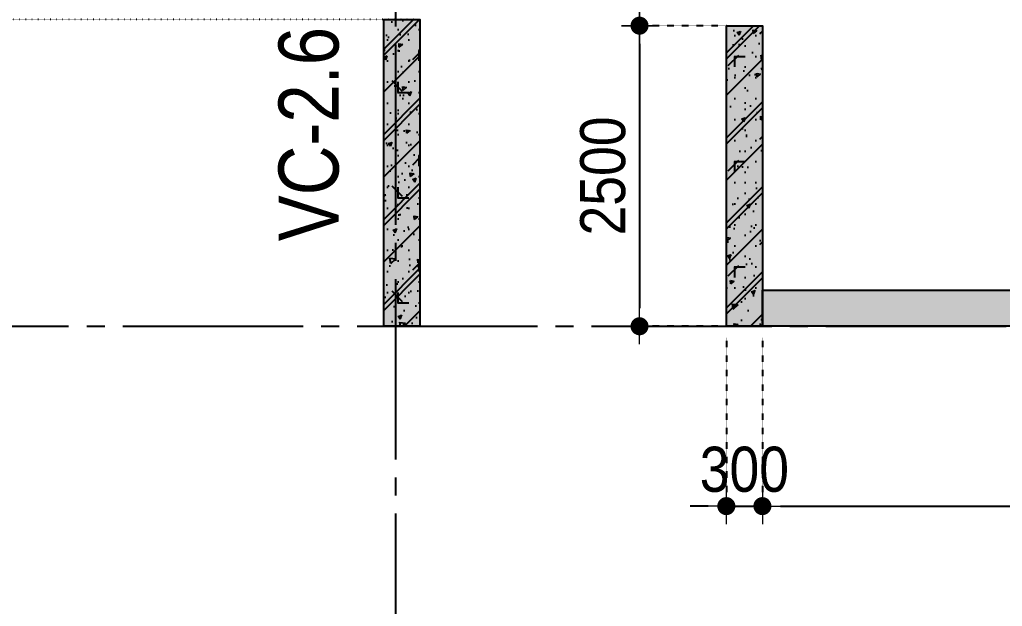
# Model space of a CAD drawing. Header units: millimetres. Extents: x -3973692 to -2843767, y 592734 to 838475.
# Drawn here: x -2874775 to -2866599, y 619902 to 624781 of the extents above; entities that cross this region are included whole.
import ezdxf
from ezdxf.enums import TextEntityAlignment as Align

# ---------------------------------------------------------------- set-up
doc = ezdxf.new("R2010")
doc.units = ezdxf.units.MM
doc.header["$MEASUREMENT"] = 0
doc.header["$PDMODE"] = 3
doc.header["$PDSIZE"] = -20
for name, pattern in [('CHG_XX_Luoi truc-Block C$0$MB_Luoi truc-150-TWC$0$Center101', [13, 10, -1, 1, -1]), ('DIVIDE2', [15.87499999999999, 6.349999999999998, -3.174999999999998, 0, -3.174999999999998, 0, -3.174999999999998]), ('DOT2', [0.125, 0, -0.125]), ('HIDDEN5', [2.8375, 1.25, -1.5875])]:
    doc.linetypes.add(name, pattern=pattern)
doc.layers.get('0').update_dxf_attribs({"lineweight": 9})
doc.layers.get('Defpoints').update_dxf_attribs({"color": 10, "lineweight": 0})
for name, color, linetype, lineweight in [("'S_General_Dim_1", 1, 'Continuous', 18), ("'S_General_Divide_3 Intermediate", 3, 'DIVIDE2', 40), ('CHG_XX_Cot_Block C-T8-15$0$Dim 200', 1, 'Continuous', 5), ('TEXT', 7, 'Continuous', 15)]:
    doc.layers.add(name, color=color, linetype=linetype, lineweight=lineweight)
for name, color, linetype in [('CHG_XX_Cot_Block C-T8-15$0$mb_cot tang 14-17 twc$0$Concrete Hatch', 218, 'Continuous'), ('CHG_XX_Cot_Block C-T8-15$0$mb_cot tang 14-17 twc$0$Concrete Line', 6, 'Continuous'), ('CHG_XX_Cot_Block C-T8-15$0$mb_cot tang 14-17 twc$0$Concrete Solid', 216, 'Continuous'), ('CHG_XX_Luoi truc-Block C$0$MB_Luoi truc-150-TWC$0$Grid', 34, 'Continuous'), ('CHG_XX_Luoi truc-Block C$0$MB_Luoi truc-150-TWC$0$Grid Line', 251, 'CHG_XX_Luoi truc-Block C$0$MB_Luoi truc-150-TWC$0$Center101'), ('dim', 1, 'Continuous')]:
    doc.layers.add(name, color=color, linetype=linetype)
doc.styles.add('arial', font='arial.ttf', dxfattribs={"width": 0.85})
doc.styles.add('CHG_XX_Luoi truc-Block C$0$MB_Luoi truc-150-TWC$0$Grid A-F$0$VNI-HelveCB', font='')
doc.styles.add('TTP-HelCon', font='')
doc.styles.get('CHG_XX_Luoi truc-Block C$0$MB_Luoi truc-150-TWC$0$Grid A-F$0$VNI-HelveCB').set_extended_font_data('VNI-Helve-Condense', bold=True)
doc.styles.get('TTP-HelCon').set_extended_font_data('VNI-Helve-Condense')
doc.dimstyles.new('150', dxfattribs={"dimscale": 150, "dimtxt": 2.5, "dimasz": 1, "dimexe": 0, "dimexo": 0, "dimgap": 0.75, "dimtad": 1, "dimdec": 0, "dimzin": 9, "dimdsep": 46, "dimtxsty": 'arial', "dimblk1": 'DIMDOT', "dimblk2": 'DIMDOT', "dimsah": 1, "dimcen": 2, "dimdle": 3, "dimclre": 8, "dimclrt": 2, "dimadec": 0, "dimazin": 0, "dimtfac": 1, "dimtdec": 0, "dimtix": 1, "dimtmove": 2, "dimatfit": 3, "dimldrblk": 'DIMPIJL', "dimfxl": 1, "dimtvp": 1.8, "dimtolj": 1, "dimtzin": 0, "dimarcsym": 0})

# ---------------------------------------------------------------- blocks, each defined once
blk = doc.blocks.new('*U3101')
at = {"layer": 'CHG_XX_Luoi truc-Block C$0$MB_Luoi truc-150-TWC$0$Grid Line'}
blk.add_line((0, 0), (0, 446), dxfattribs=at)
at = {"layer": 'CHG_XX_Luoi truc-Block C$0$MB_Luoi truc-150-TWC$0$Grid', "lineweight": -2, "style": 'CHG_XX_Luoi truc-Block C$0$MB_Luoi truc-150-TWC$0$Grid A-F$0$VNI-HelveCB'}
for tag, p in [('GRIDSUB', (0, 455)), ('GRID', (0, -9))]:
    blk.add_attdef(tag, text='', height=5, dxfattribs=at).set_placement(p, align=Align.MIDDLE)
blk = doc.blocks.new('*U3103')
at = {"layer": 'CHG_XX_Luoi truc-Block C$0$MB_Luoi truc-150-TWC$0$Grid Line'}
blk.add_line((0, 0), (0, 360), dxfattribs=at)
at = {"layer": 'CHG_XX_Luoi truc-Block C$0$MB_Luoi truc-150-TWC$0$Grid', "lineweight": -2, "style": 'CHG_XX_Luoi truc-Block C$0$MB_Luoi truc-150-TWC$0$Grid A-F$0$VNI-HelveCB'}
for tag, p in [('GRIDSUB', (0, 369)), ('GRID', (0, -9))]:
    blk.add_attdef(tag, text='', height=5, dxfattribs=at).set_placement(p, align=Align.MIDDLE)
blk = doc.blocks.new('CHG_XX_Luoi truc-Block C')
at = {"layer": 'CHG_XX_Luoi truc-Block C$0$MB_Luoi truc-150-TWC$0$Grid', "xscale": 150, "yscale": 150, "zscale": 150}
blk.add_blockref('*U3103', (8043243.477890483, 945886.7127233499), dxfattribs=at)
at = {"layer": 'CHG_XX_Luoi truc-Block C$0$MB_Luoi truc-150-TWC$0$Grid', "xscale": -150, "yscale": 150, "zscale": 150, "rotation": 270}
blk.add_blockref('*U3101', (8001971.747213705, 960643.81453865), dxfattribs=at)
blk = doc.blocks.new('*U3207')
at = {"layer": 'CHG_XX_Cot_Block C-T8-15$0$mb_cot tang 14-17 twc$0$Concrete Hatch'}
h = blk.add_hatch(dxfattribs=at)
h.set_pattern_fill('CONCRETE', color=256, scale=50, style=0, pattern_type=2)
h.set_pattern_definition([(45, (1000, -49.99999999999989), (-176.7766952966369, 176.7766952966369), []), (45, (1000, 1.13686837721616e-13), (-353.5533905932737, 353.5533905932738), []), (49.99999999999999, (1000, -49.99999999999989), (358.6300913003767, -31.37606749129755), [37.5, -412.5]), (355, (1000, -49.99999999999989), (-69.3756668065, 376.0960668500059), [30, -330]), (100.4514, (1029.88584, -52.61466999999988), (289.2546908570108, 344.7197710304768), [31.870095, -350.571056]), (46.18420000000001, (1000, 50.00000000000011), (533.6205243128222, -82.75950716450905), [56.25, -618.75]), (96.6356, (1044.4683725, 43.1033465000001), (467.3313527743517, 487.0589354502209), [47.805144, -525.8565]), (351.1842, (1000, 50.00000000000011), (467.3309725668136, 487.0593004626623), [45, -495]), (21, (1050, 25.00000000000011), (298.4535260592309, -201.3094453326694), [37.5, -412.5]), (326.0000000000001, (1050, 25.00000000000011), (121.6576659607909, 362.5750225234265), [30, -330]), (71.4514, (1074.8711165, 8.224197000000117), (420.111314290745, 161.2652483549762), [31.870095, -350.571056]), (37.50000000000001, (1000, -49.99999999999989), (6.079927658645334, 166.4469269156558), [0, -326, 0, -335, 0, -331.25]), (7.499999999999999, (1000, -49.99999999999989), (131.5347687210743, 197.2058559411801), [0, -191, 0, -318.5, 0, -126.25]), (327.5, (888.5, -49.99999999999989), (266.9112180862045, -11.2774358671899), [0, -125, 0, -390, 0, -517.5]), (317.5, (838.5, -49.99999999999989), (291.5930846711931, 50.05249116615882), [0, -162.5, 0, -259, 0, -367.5]), (0, (1175, 125.0000000000001), (0, 875), [87.5, -787.5]), (0, (1437.5, 300.0000000000001), (0, 875), [87.5, -787.5]), (0, (1262.5, 650.0000000000001), (0, 875), [87.5, -350, 87.5, -350]), (90, (1175, 125.0000000000001), (-875, 5.35782974626967e-14), [87.5, -787.5]), (90, (1262.5, 650.0000000000001), (-875, 5.35782974626967e-14), [87.5, -787.5]), (90, (1525, 300.0000000000001), (-875, 5.35782974626967e-14), [87.5, -787.5]), (90, (1700, 562.5000000000001), (-875, 5.35782974626967e-14), [87.5, -787.5]), (135, (1262.5, 125.0000000000001), (-875.016357447105, 8.881784197001252e-14), [123.76, -1113.7]), (135, (1350, 650.0000000000001), (-875.016357447105, 8.881784197001252e-14), [123.76, -1113.7]), (45, (1437.5, 300.0000000000001), (8.881784197001252e-14, 875.016357447105), [123.76, -247.485, 123.76, -742.455]), (0, (825, -49.99999999999989), (87.5, 87.5), [-175, 0])])
h.paths.add_polyline_path([(-750, 150), (-750, -149.9999999999999), (1800, -150), (1800, 150)])
at = {"layer": 'CHG_XX_Cot_Block C-T8-15$0$mb_cot tang 14-17 twc$0$Concrete Solid'}
blk.add_hatch(color=256, dxfattribs=at).paths.add_polyline_path([(-750, 150), (-750, -149.9999999999999), (1800, -150), (1800, 150)])
at = {"layer": 'CHG_XX_Cot_Block C-T8-15$0$mb_cot tang 14-17 twc$0$Concrete Line'}
blk.add_lwpolyline([(-750, 150), (-750, -149.9999999999999), (1800, -150), (1800, 150)], close=True, dxfattribs=at)
blk = doc.blocks.new('*U3198')
at = {"layer": 'CHG_XX_Cot_Block C-T8-15$0$mb_cot tang 14-17 twc$0$Concrete Hatch'}
h = blk.add_hatch(dxfattribs=at)
h.set_pattern_fill('CONCRETE', color=256, scale=50, style=0, pattern_type=2)
h.set_pattern_definition([(45, (950, -49.99999999999986), (-176.7766952966369, 176.7766952966369), []), (45, (950, 1.4210854715202e-13), (-353.5533905932737, 353.5533905932738), []), (49.99999999999999, (950, -49.99999999999986), (358.6300913003767, -31.37606749129755), [37.5, -412.5]), (355, (950, -49.99999999999986), (-69.3756668065, 376.0960668500059), [30, -330]), (100.4514, (979.8858399999999, -52.61466999999985), (289.2546908570108, 344.7197710304768), [31.870095, -350.571056]), (46.18420000000001, (950, 50.00000000000014), (533.6205243128222, -82.75950716450905), [56.25, -618.75]), (96.6356, (994.4683725, 43.10334650000013), (467.3313527743517, 487.0589354502209), [47.805144, -525.8565]), (351.1842, (950, 50.00000000000014), (467.3309725668136, 487.0593004626623), [45, -495]), (21, (1000, 25.00000000000014), (298.4535260592309, -201.3094453326694), [37.5, -412.5]), (326.0000000000001, (1000, 25.00000000000014), (121.6576659607909, 362.5750225234265), [30, -330]), (71.4514, (1024.8711165, 8.224197000000146), (420.111314290745, 161.2652483549762), [31.870095, -350.571056]), (37.50000000000001, (950, -49.99999999999986), (6.079927658645334, 166.4469269156558), [0, -326, 0, -335, 0, -331.25]), (7.499999999999999, (950, -49.99999999999986), (131.5347687210743, 197.2058559411801), [0, -191, 0, -318.5, 0, -126.25]), (327.5, (838.5, -49.99999999999986), (266.9112180862045, -11.2774358671899), [0, -125, 0, -390, 0, -517.5]), (317.5, (788.5, -49.99999999999986), (291.5930846711931, 50.05249116615882), [0, -162.5, 0, -259, 0, -367.5]), (0, (1125, 125.0000000000001), (0, 875), [87.5, -787.5]), (0, (1387.5, 300.0000000000001), (0, 875), [87.5, -787.5]), (0, (1212.5, 650.0000000000001), (0, 875), [87.5, -350, 87.5, -350]), (90, (1125, 125.0000000000001), (-875, 5.35782974626967e-14), [87.5, -787.5]), (90, (1212.5, 650.0000000000001), (-875, 5.35782974626967e-14), [87.5, -787.5]), (90, (1475, 300.0000000000001), (-875, 5.35782974626967e-14), [87.5, -787.5]), (90, (1650, 562.5000000000001), (-875, 5.35782974626967e-14), [87.5, -787.5]), (135, (1212.5, 125.0000000000001), (-875.016357447105, 8.881784197001252e-14), [123.76, -1113.7]), (135, (1300, 650.0000000000001), (-875.016357447105, 8.881784197001252e-14), [123.76, -1113.7]), (45, (1387.5, 300.0000000000001), (8.881784197001252e-14, 875.016357447105), [123.76, -247.485, 123.76, -742.455]), (0, (775, -49.99999999999986), (87.5, 87.5), [-175, 0])])
h.paths.add_polyline_path([(-750, 150), (-750, -149.9999999999999), (1750, -150), (1750, 150)])
at = {"layer": 'CHG_XX_Cot_Block C-T8-15$0$mb_cot tang 14-17 twc$0$Concrete Solid'}
blk.add_hatch(color=256, dxfattribs=at).paths.add_polyline_path([(-750, 150), (-750, -149.9999999999999), (1750, -150), (1750, 150)])
at = {"layer": 'CHG_XX_Cot_Block C-T8-15$0$mb_cot tang 14-17 twc$0$Concrete Line'}
blk.add_lwpolyline([(-750, 150), (-750, -149.9999999999999), (1750, -150), (1750, 150)], close=True, dxfattribs=at)
blk = doc.blocks.new('*U3200')
at = {"layer": 'CHG_XX_Cot_Block C-T8-15$0$mb_cot tang 14-17 twc$0$Concrete Hatch'}
h = blk.add_hatch(dxfattribs=at)
h.set_pattern_fill('CONCRETE', color=256, scale=50, style=0, pattern_type=2)
h.set_pattern_definition([(45, (-250, 7050), (-176.7766952966369, 176.7766952966369), []), (45, (-250, 7100), (-353.5533905932737, 353.5533905932738), []), (49.99999999999999, (-250, 7050), (358.6300913003767, -31.37606749129755), [37.5, -412.5]), (355, (-250, 7050), (-69.3756668065, 376.0960668500059), [30, -330]), (100.4514, (-220.11416, 7047.38533), (289.2546908570108, 344.7197710304768), [31.870095, -350.571056]), (46.18420000000001, (-250, 7150), (533.6205243128222, -82.75950716450905), [56.25, -618.75]), (96.6356, (-205.5316275, 7143.1033465), (467.3313527743517, 487.0589354502209), [47.805144, -525.8565]), (351.1842, (-250, 7150), (467.3309725668136, 487.0593004626623), [45, -495]), (21, (-200, 7125), (298.4535260592309, -201.3094453326694), [37.5, -412.5]), (326.0000000000001, (-200, 7125), (121.6576659607909, 362.5750225234265), [30, -330]), (71.4514, (-175.1288835, 7108.224197), (420.111314290745, 161.2652483549762), [31.870095, -350.571056]), (37.50000000000001, (-250, 7050), (6.079927658645334, 166.4469269156558), [0, -326, 0, -335, 0, -331.25]), (7.499999999999999, (-250, 7050), (131.5347687210743, 197.2058559411801), [0, -191, 0, -318.5, 0, -126.25]), (327.5, (-361.5, 7050), (266.9112180862045, -11.2774358671899), [0, -125, 0, -390, 0, -517.5]), (317.5, (-411.5, 7050), (291.5930846711931, 50.05249116615882), [0, -162.5, 0, -259, 0, -367.5]), (0, (-75, 7225), (0, 875), [87.5, -787.5]), (0, (187.5, 7400), (0, 875), [87.5, -787.5]), (0, (12.5, 7750), (0, 875), [87.5, -350, 87.5, -350]), (90, (-75, 7225), (-875, 5.35782974626967e-14), [87.5, -787.5]), (90, (12.5, 7750), (-875, 5.35782974626967e-14), [87.5, -787.5]), (90, (275, 7400), (-875, 5.35782974626967e-14), [87.5, -787.5]), (90, (450, 7662.5), (-875, 5.35782974626967e-14), [87.5, -787.5]), (135, (12.5, 7225), (-875.016357447105, 8.881784197001252e-14), [123.76, -1113.7]), (135, (100, 7750), (-875.016357447105, 8.881784197001252e-14), [123.76, -1113.7]), (45, (187.5, 7400), (8.881784197001252e-14, 875.016357447105), [123.76, -247.485, 123.76, -742.455]), (0, (-425, 7050), (87.5, 87.5), [-175, 0])])
h.paths.add_polyline_path([(-250, 7250), (-250, -149.9999999999999), (50.0000000001146, -150), (50.0000000001146, 7250)])
at = {"layer": 'CHG_XX_Cot_Block C-T8-15$0$mb_cot tang 14-17 twc$0$Concrete Solid'}
blk.add_hatch(color=256, dxfattribs=at).paths.add_polyline_path([(-250, 7250), (-250, -149.9999999999999), (50.0000000001146, -150), (50.0000000001146, 7250)])
at = {"layer": 'CHG_XX_Cot_Block C-T8-15$0$mb_cot tang 14-17 twc$0$Concrete Line'}
blk.add_lwpolyline([(-250, 7250), (-250, -149.9999999999999), (50.0000000001146, -150), (50.0000000001146, 7250)], close=True, dxfattribs=at)
blk = doc.blocks.new('CHG_XX_Cot_Block C-T8-15')
at = {"layer": 'CHG_XX_Cot_Block C-T8-15$0$Dim 200'}
blk.add_blockref('CHG_XX_Luoi truc-Block C', (0, 0), dxfattribs=at)
at = {"layer": 'CHG_XX_Cot_Block C-T8-15$0$mb_cot tang 14-17 twc$0$Concrete Line', "xscale": -1, "rotation": 270}
for name, p in [('*U3207', (8043293.477890483, 961393.81453865)), ('*U3198', (8046143.477890483, 961393.81453865)), ('*U3200', (8046443.720709917, 960893.81453865))]:
    blk.add_blockref(name, p, dxfattribs=at)
blk = doc.blocks.new('DIMDOT')
for p, q in [((0, -1), (0, 1)), ((1, 0), (-1, 0))]:
    blk.add_line(p, q)
at = {"const_width": 0.5}
blk.add_lwpolyline([(-0.25, 0, 1), (0.25, 0, 1)], format="xyb", close=True, dxfattribs=at)
blk = doc.blocks.new('*D1957')
at = {"layer": "'S_General_Dim_1", "color": 8, "linetype": 'HIDDEN5', "lineweight": -2, "transparency": 16777216}
for p, q in [((-2868895.198556937, 627131.0114495863), (-2869617.481970708, 627131.0114495863)), ((-2868895.198556937, 624731.0114495865), (-2869617.481970708, 624731.0114495865))]:
    blk.add_line(p, q, dxfattribs=at)
at = {"layer": "'S_General_Dim_1", "color": 0, "lineweight": -2, "transparency": 16777216}
blk.add_line((-2869617.481970708, 626981.0114495863), (-2869617.481970708, 624881.0114495865), dxfattribs=at)
at = {"layer": 'Defpoints', "color": 0, "transparency": 16777216}
for p in [(-2868895.198556937, 627131.0114495863), (-2869617.481970708, 624731.0114495865), (-2868895.198556937, 624731.0114495865)]:
    blk.add_point(p, dxfattribs=at)
at = {"layer": "'S_General_Dim_1", "color": 0, "lineweight": -2, "transparency": 16777216, "xscale": 150, "yscale": 150, "zscale": 150}
for p, rotation in [((-2869617.481970708, 627131.0114495863), 90), ((-2869617.481970708, 624731.0114495865), 270)]:
    blk.add_blockref('DIMDOT', p, dxfattribs=dict(at, rotation=rotation))
at = {"layer": "'S_General_Dim_1", "color": 2, "transparency": 16777216, "insert": (-2869921.446841103, 625931.0114495871), "char_height": 375, "attachment_point": 5, "rotation": 90, "style": 'arial'}
blk.add_mtext('\\A1;2400', dxfattribs=at)
blk = doc.blocks.new('DIMPIJL')
at = {"linetype": 'ByBlock'}
blk.add_solid([(-2.5, 0.4166666666666686), (-2.5, -0.4166666666666686), (0, 0)], dxfattribs=at)
blk = doc.blocks.new('*D1958')
at = {"layer": "'S_General_Dim_1", "color": 8, "linetype": 'HIDDEN5', "lineweight": -2, "transparency": 16777216}
for p, q in [((-2868895.198556937, 624731.0114495865), (-2869617.48197071, 624731.0114495865)), ((-2868895.198556937, 622231.0114495864), (-2869617.48197071, 622231.0114495864))]:
    blk.add_line(p, q, dxfattribs=at)
at = {"layer": "'S_General_Dim_1", "color": 0, "lineweight": -2, "transparency": 16777216}
blk.add_line((-2869617.48197071, 624581.0114495865), (-2869617.48197071, 622381.0114495864), dxfattribs=at)
at = {"layer": 'Defpoints', "color": 0, "transparency": 16777216}
for p in [(-2868895.198556937, 624731.0114495865), (-2869617.48197071, 622231.0114495864), (-2868895.198556937, 622231.0114495864)]:
    blk.add_point(p, dxfattribs=at)
at = {"layer": "'S_General_Dim_1", "color": 0, "lineweight": -2, "transparency": 16777216, "xscale": 150, "yscale": 150, "zscale": 150}
for p, rotation in [((-2869617.48197071, 624731.0114495865), 90), ((-2869617.48197071, 622231.0114495864), 270)]:
    blk.add_blockref('DIMDOT', p, dxfattribs=dict(at, rotation=rotation))
at = {"layer": "'S_General_Dim_1", "color": 2, "transparency": 16777216, "insert": (-2869921.446841105, 623481.0114495871), "char_height": 375, "attachment_point": 5, "rotation": 90, "style": 'arial'}
blk.add_mtext('\\A1;2500', dxfattribs=at)
blk = doc.blocks.new('*D1959')
at = {"layer": "'S_General_Dim_1", "color": 8, "linetype": 'HIDDEN5', "lineweight": -2, "transparency": 16777216}
for p, q in [((-2868895.198556936, 622135.3078164051), (-2868895.198556936, 620735.3078164051)), ((-2868595.198556936, 622135.3078164051), (-2868595.198556936, 620735.3078164051))]:
    blk.add_line(p, q, dxfattribs=at)
at = {"layer": "'S_General_Dim_1", "color": 0, "lineweight": -2, "transparency": 16777216}
for p, q in [((-2869045.198556936, 620735.3078164051), (-2869195.198556936, 620735.3078164051)), ((-2868895.198556936, 620735.3078164051), (-2868595.198556936, 620735.3078164051)), ((-2868445.198556936, 620735.3078164051), (-2868295.198556936, 620735.3078164051))]:
    blk.add_line(p, q, dxfattribs=at)
at = {"layer": 'Defpoints', "color": 0, "transparency": 16777216}
for p in [(-2868895.198556936, 622135.3078164051), (-2868595.198556936, 622135.3078164051), (-2868595.198556936, 620735.3078164051)]:
    blk.add_point(p, dxfattribs=at)
at = {"layer": "'S_General_Dim_1", "color": 0, "lineweight": -2, "transparency": 16777216, "xscale": 150, "yscale": 150, "zscale": 150}
blk.add_blockref('DIMDOT', (-2868895.198556936, 620735.3078164051), dxfattribs=at)
at = {"layer": "'S_General_Dim_1", "color": 0, "lineweight": -2, "transparency": 16777216, "xscale": 150, "yscale": 150, "zscale": 150, "rotation": 180}
blk.add_blockref('DIMDOT', (-2868595.198556936, 620735.3078164051), dxfattribs=at)
at = {"layer": "'S_General_Dim_1", "color": 2, "transparency": 16777216, "insert": (-2868745.198556936, 621039.4005858457), "char_height": 375, "attachment_point": 5, "style": 'arial'}
blk.add_mtext('\\A1;300', dxfattribs=at)
blk = doc.blocks.new('*D1960')
at = {"layer": "'S_General_Dim_1", "color": 8, "linetype": 'HIDDEN5', "lineweight": -2, "transparency": 16777216}
for p, q in [((-2868595.198556936, 622135.3078164051), (-2868595.198556936, 620735.3078164051)), ((-2862195.198556936, 622135.3078164051), (-2862195.198556936, 620735.3078164051))]:
    blk.add_line(p, q, dxfattribs=at)
at = {"layer": "'S_General_Dim_1", "color": 0, "lineweight": -2, "transparency": 16777216}
blk.add_line((-2868445.198556936, 620735.3078164051), (-2862345.198556936, 620735.3078164051), dxfattribs=at)
at = {"layer": 'Defpoints', "color": 0, "transparency": 16777216}
for p in [(-2868595.198556936, 622135.3078164051), (-2862195.198556936, 622135.3078164051), (-2862195.198556936, 620735.3078164051)]:
    blk.add_point(p, dxfattribs=at)
at = {"layer": "'S_General_Dim_1", "color": 0, "lineweight": -2, "transparency": 16777216, "xscale": 150, "yscale": 150, "zscale": 150, "rotation": 180}
blk.add_blockref('DIMDOT', (-2868595.198556936, 620735.3078164051), dxfattribs=at)
at = {"layer": "'S_General_Dim_1", "color": 0, "lineweight": -2, "transparency": 16777216, "xscale": 150, "yscale": 150, "zscale": 150}
blk.add_blockref('DIMDOT', (-2862195.198556936, 620735.3078164051), dxfattribs=at)
at = {"layer": "'S_General_Dim_1", "color": 2, "transparency": 16777216, "insert": (-2865395.198556936, 621039.2726868007), "char_height": 375, "attachment_point": 5, "style": 'arial'}
blk.add_mtext('\\A1;6400', dxfattribs=at)
blk = doc.blocks.new('c')
at = {"layer": 'TEXT', "color": 3, "style": 'TTP-HelCon'}
blk.add_text('VC-2.6', height=500, rotation=90, dxfattribs=at).set_placement((-23175.67752002412, 12957.3313966284))

msp = doc.modelspace()

# ---------------------------------------------------------------- linework, layer by layer
at = {"layer": 'dim', "linetype": 'DOT2', "ltscale": 10}
msp.add_line((-2871495.198556936, 624781.011449586), (-2885644.198557592, 624781.0117078641), dxfattribs=at)

# ---------------------------------------------------------------- block references
at = {"layer": "'S_General_Divide_3 Intermediate"}
msp.add_blockref('CHG_XX_Cot_Block C-T8-15', (-10914888.67644742, -338412.8030890638), dxfattribs=at)
at = {"layer": 'TEXT'}
msp.add_blockref('c', (-2848945.198556816, 609981.0114495861), dxfattribs=at)

# ---------------------------------------------------------------- dimensions: what is measured, and where the dimension line sits
at = {"layer": "'S_General_Dim_1"}
for base, p1, p2, picture, middle in [((-2869617.481970708, 624731.0114495865), (-2868895.198556936, 627131.011449586), (-2868895.198556936, 624731.0114495863), '*D1957', (-2869921.446841103, 625931.0114495871)), ((-2869617.48197071, 622231.0114495864), (-2868895.198556936, 624731.0114495863), (-2868895.198556936, 622231.0114495861), '*D1958', (-2869921.446841105, 623481.0114495871))]:
    dim = msp.add_linear_dim(base=base, p1=p1, p2=p2, angle=90, dimstyle='150', dxfattribs=at)
    dim.commit()
    dim.dimension.update_dxf_attribs({"geometry": picture, "text_midpoint": middle})
for base, p1, p2, picture, middle in [((-2868595.198556936, 620735.3078164051), (-2868895.198556936, 622135.3078164051), (-2868595.198556936, 622135.3078164051), '*D1959', (-2868745.198556936, 621039.4005858457)), ((-2862195.198556936, 620735.3078164051), (-2868595.198556936, 622135.3078164051), (-2862195.198556936, 622135.3078164051), '*D1960', (-2865395.198556936, 621039.2726868007))]:
    dim = msp.add_linear_dim(base=base, p1=p1, p2=p2, dimstyle='150', dxfattribs=at)
    dim.commit()
    dim.dimension.update_dxf_attribs({"geometry": picture, "text_midpoint": middle})

doc.saveas('drawing.dxf')
